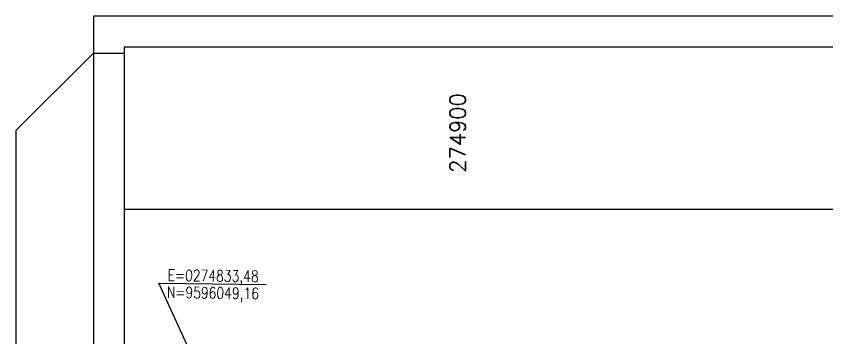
# Model space of a CAD drawing. Header units: millimetres. Extents: x 276147 to 291056, y 9594849 to 9609891.
# Drawn here: x 276949.5 to 277158.1, y 9607421.1 to 9607504 of the extents above; entities that cross this region are included whole.
import ezdxf
from ezdxf.enums import TextEntityAlignment as Align

# ---------------------------------------------------------------- set-up
doc = ezdxf.new("R2010")
doc.units = ezdxf.units.MM
doc.header["$LTSCALE"] = 10
for name, color, linetype in [('2000-Top_malha_coord', 2, 'Continuous'), ('500-dim1', 6, 'Continuous'), ('LINHA02', 8, 'Continuous'), ('Top_malha_coord', 8, 'Continuous')]:
    doc.layers.add(name, color=color, linetype=linetype)
doc.styles.add('r80', font='romans.shx')
doc.styles.add('ROMANS', font='romans.shx', dxfattribs={"width": 0.8, "height": 4})

msp = doc.modelspace()

# ---------------------------------------------------------------- linework, layer by layer
at = {"layer": '500-dim1', "ltscale": 0.1, "elevation": -585}
for points in [[(276969.38, 9607268.11), (277283.1, 9607268.11), (277283.1, 9607503.99), (276969.38, 9607503.99)], [(276977.33, 9607276.05), (277275.16, 9607276.05), (277275.16, 9607496.05), (276977.33, 9607496.05)]]:
    msp.add_lwpolyline(points, close=True, dxfattribs=at)
msp.add_lwpolyline([(276969.38, 9607268.11), (276949.53, 9607268.11), (276949.53, 9607474.61), (276969.38, 9607494.46), (276977.33, 9607494.46)], dxfattribs=at)
at = {"layer": 'LINHA02'}
for p, q in [((276986.23, 9607435.23, -585), (277013.82, 9607434.88, -585)), ((277000.8, 9607403.45, -585), (276986.23, 9607435.23, -585))]:
    msp.add_line(p, q, dxfattribs=at)
at = {"layer": 'Top_malha_coord'}
msp.add_line((276977.33, 9607454.28, -585), (277275.16, 9607454.28, -585), dxfattribs=at)

# ---------------------------------------------------------------- texts
at = {"style": 'ROMANS', "width": 0.8}
for s, p in [('E=0274833,48', (276988.52, 9607438.73, -585)), ('N=9596049,16', (276988.31, 9607434.33, -585))]:
    msp.add_text(s, height=2.9046, rotation=359.2617, dxfattribs=at).set_placement(p, align=Align.TOP_LEFT)
at = {"layer": '2000-Top_malha_coord', "style": 'r80'}
msp.add_text('274900', height=4, rotation=90, dxfattribs=at).set_placement((277066.3, 9607463.62, -585), align=Align.BOTTOM_LEFT)

doc.saveas('drawing.dxf')
